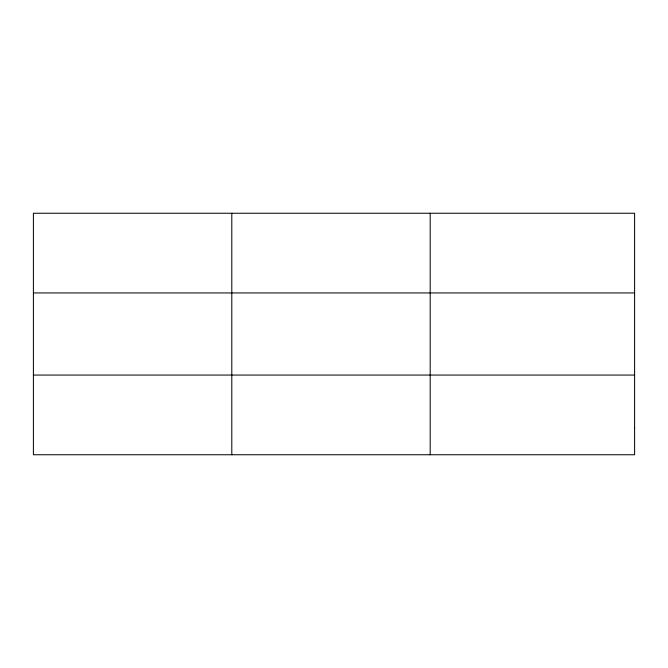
<?xml version="1.0" encoding="UTF-8"?>
<svg xmlns="http://www.w3.org/2000/svg" width="668" height="668" viewBox="0 0 668 668"><rect width="100%" height="100%" fill="white"/><g stroke="black" fill="none" stroke-linecap="round" stroke-linejoin="round"><path stroke-width="1" d="M231.796 213.251L231.796 454.749M430.192 213.251L430.192 454.749M33.4 292.943L634.6 292.943M33.4 375.057L634.6 375.057M634.6 428.188L634.6 454.749L33.4 454.749L33.4 213.251L634.6 213.251L634.6 428.188"/></g></svg>
